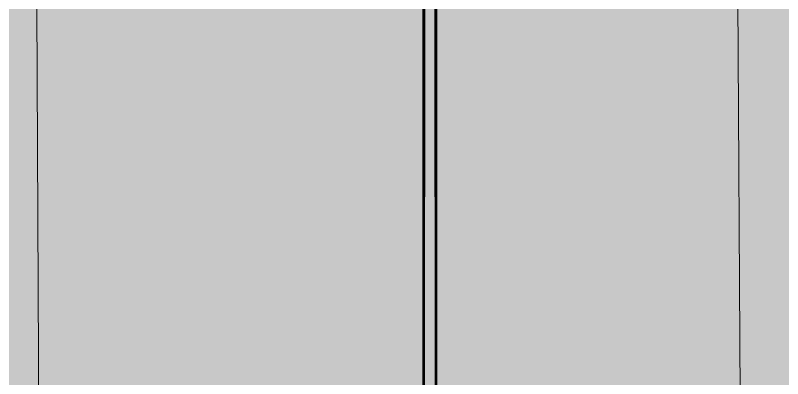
# Model space of a CAD drawing. Header units: millimetres. Extents: x 1.3 to 27.5, y 1.1 to 13.6.
# Drawn here: x 6.5473 to 6.6048, y 7.9558 to 7.9831 of the extents above; entities that cross this region are included whole.
import ezdxf

# ---------------------------------------------------------------- set-up
doc = ezdxf.new("R2010")
doc.units = ezdxf.units.MM
doc.layers.get('0').update_dxf_attribs({"lineweight": 5})
doc.layers.add('1', color=7, linetype='Continuous', true_color=0xcfcfcf)
doc.layers.add('U-00-Mueble-General', color=251, linetype='Continuous', lineweight=9)

# ---------------------------------------------------------------- blocks, each defined once
blk = doc.blocks.new('EQ-MUE-silla')
blk.add_hatch(color=255).paths.add_polyline_path([(-0.4, -0.2), (-0.4, 0.2), (0, 0.2), (0, -0.2)])
blk.add_lwpolyline([(-0.4, -0.2), (-0.4, 0.2), (0, 0.2), (0, -0.2), (-0.4, -0.2)])

msp = doc.modelspace()

# ---------------------------------------------------------------- hatches: boundary and pattern name
at = {"layer": 'U-00-Mueble-General', "true_color": 0xc7c8ca}
h = msp.add_hatch(color=9, dxfattribs=at)
h.dxf.hatch_style = 1
h.paths.add_polyline_path([(6.594134, 9.305025), (6.604064, 7.505927), (5.755825, 7.502086), (5.745895, 9.301184)])

# ---------------------------------------------------------------- linework, layer by layer
at = {"layer": 'U-00-Mueble-General'}
msp.add_lwpolyline([(6.594128, 9.306146), (6.604058, 7.507048), (5.755825, 7.502086), (5.745895, 9.301184)], close=True, dxfattribs=at)

# ---------------------------------------------------------------- block references
at = {"layer": 'U-00-Mueble-General', "xscale": -1, "rotation": 180.2704060712315}
msp.add_blockref('EQ-MUE-silla', (6.948792, 8.011951), dxfattribs=at)

# ---------------------------------------------------------------- meshes
at = {"layer": '1'}
mesh = msp.add_polyface(dxfattribs=at)
corners = [(5.849859, 7.857449, 0.578), (6.577859, 7.858449, 0.577), (5.848859, 9.026449, 0.578), (6.577859, 9.026449, 0.577), (5.849859, 7.857449, 0.588), (6.578859, 7.858449, 0.588), (5.848859, 9.026449, 0.588), (6.577859, 9.027449, 0.588), (5.848859, 7.858449, 0.578), (5.849859, 7.858449, 0.577), (6.578859, 7.858449, 0.578), (6.577859, 7.857449, 0.578), (5.849859, 9.027449, 0.578), (5.849859, 9.026449, 0.577), (6.577859, 9.027449, 0.578), (6.578859, 9.026449, 0.578), (5.849859, 7.858449, 0.589), (5.848859, 7.858449, 0.588), (6.577859, 7.858449, 0.589), (6.577859, 7.857449, 0.588), (5.849859, 9.026449, 0.589), (5.849859, 9.027449, 0.588), (6.577859, 9.026449, 0.589), (6.578859, 9.026449, 0.588)]
mesh.append_faces([[corners[k] for k in face] for face in [(0, 8, 9), (1, 10, 11), (2, 12, 13), (3, 14, 15), (4, 16, 17), (5, 18, 19), (6, 20, 21), (7, 22, 23)]])
mesh.append_faces([[corners[k] for k in face] for face in [(3, 1, 9), (9, 13, 3), (22, 20, 16), (16, 18, 22), (19, 4, 0), (0, 11, 19), (23, 5, 10), (10, 15, 23), (21, 7, 14), (14, 12, 21), (17, 6, 2), (2, 8, 17), (2, 13, 9), (9, 8, 2), (14, 3, 13), (13, 12, 14), (10, 1, 3), (3, 15, 10), (0, 9, 1), (1, 11, 0), (19, 18, 16), (16, 4, 19), (23, 22, 18), (18, 5, 23), (21, 20, 22), (22, 7, 21), (17, 16, 20), (20, 6, 17), (5, 19, 11), (11, 10, 5), (8, 0, 4), (4, 17, 8), (7, 23, 15), (15, 14, 7), (6, 21, 12), (12, 2, 6)]], dxfattribs={"vtx2": -1})

doc.saveas('drawing.dxf')
